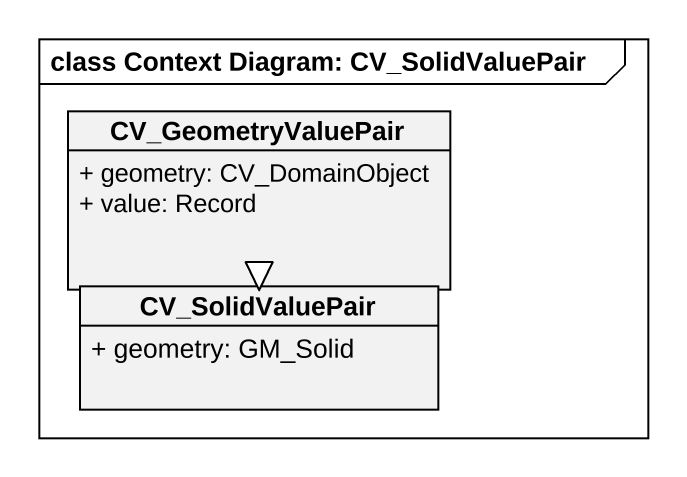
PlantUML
@startuml
mainframe class Context Diagram: CV_SolidValuePair
hide circle
hide empty members
skinparam classAttributeIconSize 0
class CV_GeometryValuePair {
  + geometry: CV_DomainObject
  + value: Record
}
class CV_SolidValuePair {
  + geometry: GM_Solid
}
CV_SolidValuePair -up-|> CV_GeometryValuePair
@enduml
